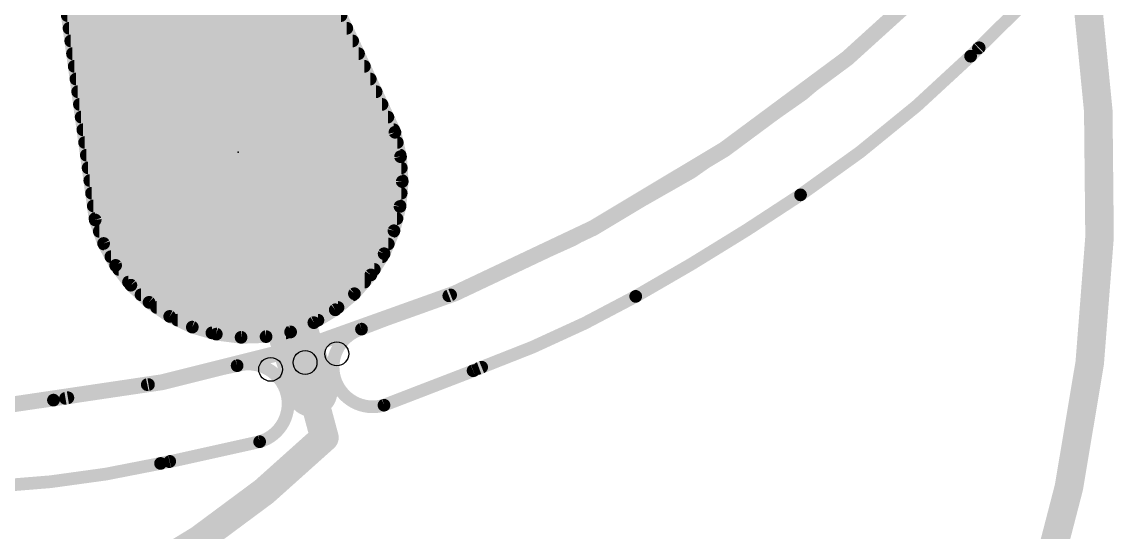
# Model space of a CAD drawing. Extents: x 0 to 107, y -24 to 80.
# Drawn here: x 33.13 to 50.68, y 27.7 to 35.86 of the extents above; entities that cross this region are included whole.
import ezdxf

# ---------------------------------------------------------------- set-up
doc = ezdxf.new("R2010")
doc.units = 0
for name, color, linetype in [('1', 12, 'CONTINUOUS'), ('16', 132, 'CONTINUOUS'), ('17', 110, 'CONTINUOUS'), ('20', 53, 'CONTINUOUS'), ('23', 53, 'CONTINUOUS')]:
    doc.layers.add(name, color=color, linetype=linetype)

# ---------------------------------------------------------------- blocks, each defined once
blk = doc.blocks.new('ROUNDP')
at = {"const_width": 0.5}
blk.add_lwpolyline([(0, -0.25, 1), (0, 0.25, 1), (0, -0.25)], format="xyb", dxfattribs=at)

msp = doc.modelspace()

# ---------------------------------------------------------------- linework, layer by layer
at = {"layer": '1'}
for points, const_width in [([(39.1019, 34.0978), (37.4033, 37.7687)], 0.2032), ([(33.7561, 36.7021), (34.3029, 32.6945)], 0.2032), ([(33.8564, 35.9664), (38.2373, 35.9664)], 0.2032), ([(33.8842, 35.7632), (38.3313, 35.7632)], 0.2032), ([(33.9119, 35.56), (38.4253, 35.56)], 0.2032), ([(33.9396, 35.3568), (38.5193, 35.3568)], 0.2032), ([(33.9673, 35.1536), (38.6134, 35.1536)], 0.2032), ([(33.9951, 34.9504), (38.7074, 34.9504)], 0.2032), ([(34.0228, 34.7472), (38.8014, 34.7472)], 0.2032), ([(34.0505, 34.544), (38.8954, 34.544)], 0.2032), ([(34.0782, 34.3408), (38.9895, 34.3408)], 0.2032), ([(34.106, 34.1376), (39.0835, 34.1376)], 0.2032), ([(39.1914, 33.7078), (39.1019, 34.0978)], 0.2032), ([(34.1337, 33.9344), (39.1394, 33.9344)], 0.2032), ([(37.4929, 30.8229), (36.5817, 33.8089)], 0.4572), ([(34.1614, 33.7312), (39.186, 33.7312)], 0.2032), ([(39.2187, 33.3085), (39.1914, 33.7078)], 0.2032), ([(34.1891, 33.528), (39.2037, 33.528)], 0.2032), ([(34.2169, 33.3248), (39.2176, 33.3248)], 0.2032), ([(39.1833, 32.9099), (39.2187, 33.3085)], 0.2032), ([(34.2446, 33.1216), (39.2021, 33.1216)], 0.2032), ([(34.2723, 32.9184), (39.184, 32.9184)], 0.2032), ([(39.0859, 32.5217), (39.1833, 32.9099)], 0.2032), ([(34.3, 32.7152), (39.1345, 32.7152)], 0.2032), ([(34.3029, 32.6945), (34.4376, 32.3177)], 0.2032), ([(34.3681, 32.512), (39.0818, 32.512)], 0.2032), ([(38.9291, 32.1535), (39.0859, 32.5217)], 0.2032), ([(34.4376, 32.3177), (34.6297, 31.9666)], 0.2032), ([(34.4425, 32.3088), (38.9952, 32.3088)], 0.2032), ([(34.5536, 32.1056), (38.8991, 32.1056)], 0.2032), ([(38.7165, 31.8144), (38.9291, 32.1535)], 0.2032), ([(34.6297, 31.9666), (34.8743, 31.6498)], 0.2032), ([(34.6792, 31.9024), (38.7717, 31.9024)], 0.2032), ([(34.8361, 31.6992), (38.6162, 31.6992)], 0.2032), ([(38.4536, 31.5127), (38.7165, 31.8144)], 0.2032), ([(34.8743, 31.6498), (35.1655, 31.3752)], 0.2032), ([(35.0374, 31.496), (38.4337, 31.496)], 0.2032), ([(38.1467, 31.2558), (38.4536, 31.5127)], 0.2032), ([(35.1655, 31.3752), (35.496, 31.1495)], 0.2032), ([(35.2862, 31.2928), (38.1909, 31.2928)], 0.2032), ([(35.496, 31.1495), (35.8577, 30.9784)], 0.2032), ([(37.8034, 31.0501), (38.1467, 31.2558)], 0.2032), ([(35.6227, 31.0896), (37.8692, 31.0896)], 0.2032), ([(35.8577, 30.9784), (36.2418, 30.8659)], 0.2032), ([(37.7749, 29.9466), (37.4929, 30.8229)], 0.8128), ([(37.4321, 30.9007), (37.8034, 31.0501)], 0.2032), ([(36.1717, 30.8864), (37.3563, 30.8864)], 0.2032), ([(36.2418, 30.8659), (36.6388, 30.8148)], 0.2032), ([(36.6388, 30.8148), (37.0388, 30.8266)], 0.2032), ([(37.0388, 30.8266), (37.4321, 30.9007)], 0.2032), ([(37.973, 29.21), (37.7749, 29.9466)], 0.4572)]:
    msp.add_lwpolyline(points, dxfattribs=dict(at, const_width=const_width))
for points, const_width in [([(45.72, 19.304, 0.2004), (50.165, 36.449)], 0.4572), ([(33.8564, 36.0172, 1), (33.8564, 35.9156)], 0.1016), ([(38.2373, 35.9156, 1), (38.2373, 36.0172)], 0.1016), ([(33.8842, 35.814, 1), (33.8842, 35.7124)], 0.1016), ([(38.3313, 35.7124, 1), (38.3313, 35.814)], 0.1016), ([(33.9119, 35.6108, 1), (33.9119, 35.5092)], 0.1016), ([(38.4253, 35.5092, 1), (38.4253, 35.6108)], 0.1016), ([(33.9396, 35.4076, 1), (33.9396, 35.306)], 0.1016), ([(38.5193, 35.306, 1), (38.5193, 35.4076)], 0.1016), ([(33.9673, 35.2044, 1), (33.9673, 35.1028)], 0.1016), ([(38.6134, 35.1028, 1), (38.6134, 35.2044)], 0.1016), ([(33.9951, 35.0012, 1), (33.9951, 34.8996)], 0.1016), ([(38.7074, 34.8996, 1), (38.7074, 35.0012)], 0.1016), ([(34.0228, 34.798, 1), (34.0228, 34.6964)], 0.1016), ([(38.8014, 34.6964, 1), (38.8014, 34.798)], 0.1016), ([(34.0505, 34.5948, 1), (34.0505, 34.4932)], 0.1016), ([(38.8954, 34.4932, 1), (38.8954, 34.5948)], 0.1016), ([(34.0782, 34.3916, 1), (34.0782, 34.29)], 0.1016), ([(38.9895, 34.29, 1), (38.9895, 34.3916)], 0.1016), ([(34.106, 34.1884, 1), (34.106, 34.0868)], 0.1016), ([(39.0835, 34.0868, 1), (39.0835, 34.1884)], 0.1016), ([(39.1514, 34.1092, 1), (39.0524, 34.0865)], 0.1016), ([(39.0558, 34.0765, 1), (39.148, 34.1192)], 0.1016), ([(34.1337, 33.9852, 1), (34.1337, 33.8836)], 0.1016), ([(36.691, 33.8423, 1), (36.4724, 33.7755)], 0.2286), ([(39.1394, 33.8836, 1), (39.1394, 33.9852)], 0.1016), ([(34.1614, 33.782, 1), (34.1614, 33.6804)], 0.1016), ([(39.242, 33.7112, 1), (39.1407, 33.7043)], 0.1016), ([(39.1418, 33.6964, 1), (39.2409, 33.7191)], 0.1016), ([(39.186, 33.6804, 1), (39.186, 33.782)], 0.1016), ([(34.1891, 33.5788, 1), (34.1891, 33.4772)], 0.1016), ([(39.2037, 33.4772, 1), (39.2037, 33.5788)], 0.1016), ([(34.2169, 33.3756, 1), (34.2169, 33.274)], 0.1016), ([(39.168, 33.305, 1), (39.2694, 33.312)], 0.1016), ([(39.2693, 33.304, 1), (39.1681, 33.313)], 0.1016), ([(39.2176, 33.274, 1), (39.2176, 33.3756)], 0.1016), ([(34.2446, 33.1724, 1), (34.2446, 33.0708)], 0.1016), ([(39.2021, 33.0708, 1), (39.2021, 33.1724)], 0.1016), ([(34.2723, 32.9692, 1), (34.2723, 32.8676)], 0.1016), ([(39.2326, 32.8975, 1), (39.134, 32.9222)], 0.1016), ([(39.184, 32.8676, 1), (39.184, 32.9692)], 0.1016), ([(39.1327, 32.9144, 1), (39.2339, 32.9054)], 0.1016), ([(34.3, 32.766, 1), (34.3, 32.6644)], 0.1016), ([(34.3507, 32.7116, 1), (34.255, 32.6774)], 0.1016), ([(34.2525, 32.6876, 1), (34.3532, 32.7014)], 0.1016), ([(39.1345, 32.6644, 1), (39.1345, 32.766)], 0.1016), ([(34.3681, 32.5628, 1), (34.3681, 32.4612)], 0.1016), ([(39.0367, 32.534, 1), (39.1352, 32.5093)], 0.1016), ([(39.1327, 32.5018, 1), (39.0392, 32.5416)], 0.1016), ([(39.0818, 32.4612, 1), (39.0818, 32.5628)], 0.1016), ([(34.4822, 32.342, 1), (34.3931, 32.2933)], 0.1016), ([(34.3898, 32.3006, 1), (34.4855, 32.3348)], 0.1016), ([(34.4425, 32.3596, 1), (34.4425, 32.258)], 0.1016), ([(38.9952, 32.258, 1), (38.9952, 32.3596)], 0.1016), ([(34.5536, 32.1564, 1), (34.5536, 32.0548)], 0.1016), ([(38.8823, 32.1734, 1), (38.9758, 32.1336)], 0.1016), ([(38.9721, 32.1265, 1), (38.886, 32.1805)], 0.1016), ([(38.8991, 32.0548, 1), (38.8991, 32.1564)], 0.1016), ([(34.6699, 31.9976, 1), (34.5895, 31.9355)], 0.1016), ([(34.5851, 31.9422, 1), (34.6742, 31.9909)], 0.1016), ([(34.6792, 31.9532, 1), (34.6792, 31.8516)], 0.1016), ([(38.7717, 31.8516, 1), (38.7717, 31.9532)], 0.1016), ([(34.8361, 31.75, 1), (34.8361, 31.6484)], 0.1016), ([(38.6162, 31.6484, 1), (38.6162, 31.75)], 0.1016), ([(38.6735, 31.8413, 1), (38.7596, 31.7874)], 0.1016), ([(38.7548, 31.781, 1), (38.6782, 31.8477)], 0.1016), ([(34.9092, 31.6868, 1), (34.8394, 31.6128)], 0.1016), ([(34.8341, 31.6187, 1), (34.9145, 31.6808)], 0.1016), ([(35.0374, 31.5468, 1), (35.0374, 31.4452)], 0.1016), ([(38.4153, 31.546, 1), (38.4919, 31.4793)], 0.1016), ([(38.4862, 31.4737, 1), (38.421, 31.5516)], 0.1016), ([(38.4337, 31.4452, 1), (38.4337, 31.5468)], 0.1016), ([(35.1941, 31.4172, 1), (35.1368, 31.3333)], 0.1016), ([(35.1306, 31.3382, 1), (35.2003, 31.4122)], 0.1016), ([(35.2862, 31.3436, 1), (35.2862, 31.242)], 0.1016), ([(35.5177, 31.1955, 1), (35.4743, 31.1036)], 0.1016), ([(35.4673, 31.1076, 1), (35.5246, 31.1915)], 0.1016), ([(38.1141, 31.2948, 1), (38.1793, 31.2169)], 0.1016), ([(38.1728, 31.2122, 1), (38.1206, 31.2994)], 0.1016), ([(38.1909, 31.242, 1), (38.1909, 31.3436)], 0.1016), ([(35.6227, 31.1404, 1), (35.6227, 31.0388)], 0.1016), ([(35.872, 31.0271, 1), (35.8435, 30.9296)], 0.1016), ([(35.836, 30.9324, 1), (35.8795, 31.0243)], 0.1016), ([(37.6863, 30.8851, 1), (37.2995, 30.7607)], 0.4064), ([(37.7773, 31.0937, 1), (37.8295, 31.0066)], 0.1016), ([(37.8223, 31.003, 1), (37.7844, 31.0973)], 0.1016), ([(37.8692, 31.0388, 1), (37.8692, 31.1404)], 0.1016), ([(36.1717, 30.9372, 1), (36.1717, 30.8356)], 0.1016), ([(36.2483, 30.9163, 1), (36.2353, 30.8155)], 0.1016), ([(36.2275, 30.8171, 1), (36.2561, 30.9146)], 0.1016), ([(36.6373, 30.8656, 1), (36.6403, 30.7641)], 0.1016), ([(36.6323, 30.7645, 1), (36.6452, 30.8652)], 0.1016), ([(37.0294, 30.8765, 1), (37.0482, 30.7766)], 0.1016), ([(37.0403, 30.7758, 1), (37.0373, 30.8773)], 0.1016), ([(37.3836, 30.7895, 1), (37.6022, 30.8563)], 0.2286), ([(37.3563, 30.8356, 1), (37.3563, 30.9372)], 0.1016), ([(37.4131, 30.9478, 1), (37.4511, 30.8536)], 0.1016), ([(37.4415, 30.8508, 1), (37.4227, 30.9506)], 0.1016), ([(37.5815, 29.8844, 1), (37.9683, 30.0088)], 0.4064), ([(37.8853, 29.9763, 1), (37.6645, 29.9169)], 0.2286), ([(31.242, 25.527, 0.1387), (37.973, 29.21)], 0.4572), ([(37.8626, 29.1803, 1), (38.0834, 29.2397)], 0.2286), ([(38.0531, 29.1284, 1), (37.8929, 29.2916)], 0.2286)]:
    msp.add_lwpolyline(points, format="xyb", dxfattribs=dict(at, const_width=const_width))
at = {"layer": '16'}
for points, const_width in [([(30.5054, 29.6165, 0.4142), (55.4737, 54.5848)], 0.254), ([(33.8565, 36.0172, 1), (33.8565, 35.9156)], 0.1016), ([(38.2373, 35.9156, 1), (38.2373, 36.0172)], 0.1016), ([(33.8842, 35.814, 1), (33.8842, 35.7124)], 0.1016), ([(38.3313, 35.7124, 1), (38.3313, 35.814)], 0.1016), ([(33.9119, 35.6108, 1), (33.9119, 35.5092)], 0.1016), ([(38.4253, 35.5092, 1), (38.4253, 35.6108)], 0.1016), ([(33.9396, 35.4076, 1), (33.9396, 35.306)], 0.1016), ([(38.5193, 35.306, 1), (38.5193, 35.4076)], 0.1016), ([(33.9673, 35.2044, 1), (33.9673, 35.1028)], 0.1016), ([(38.6134, 35.1028, 1), (38.6134, 35.2044)], 0.1016), ([(33.9951, 35.0012, 1), (33.9951, 34.8996)], 0.1016), ([(38.7074, 34.8996, 1), (38.7074, 35.0012)], 0.1016), ([(34.0228, 34.798, 1), (34.0228, 34.6964)], 0.1016), ([(38.8014, 34.6964, 1), (38.8014, 34.798)], 0.1016), ([(34.0505, 34.5948, 1), (34.0505, 34.4932)], 0.1016), ([(38.8954, 34.4932, 1), (38.8954, 34.5948)], 0.1016), ([(34.0782, 34.3916, 1), (34.0782, 34.29)], 0.1016), ([(38.9895, 34.29, 1), (38.9895, 34.3916)], 0.1016), ([(34.106, 34.1884, 1), (34.106, 34.0868)], 0.1016), ([(39.0835, 34.0868, 1), (39.0835, 34.1884)], 0.1016), ([(39.1514, 34.1092, 1), (39.0524, 34.0865)], 0.1016), ([(39.0558, 34.0765, 1), (39.148, 34.1192)], 0.1016), ([(34.1337, 33.9852, 1), (34.1337, 33.8836)], 0.1016), ([(36.5207, 33.7913, 1), (36.6427, 33.8265)], 0.127), ([(39.1394, 33.8836, 1), (39.1394, 33.9852)], 0.1016), ([(34.1614, 33.782, 1), (34.1614, 33.6804)], 0.1016), ([(39.2421, 33.7112, 1), (39.1407, 33.7043)], 0.1016), ([(39.1419, 33.6964, 1), (39.2409, 33.7191)], 0.1016), ([(39.186, 33.6804, 1), (39.186, 33.782)], 0.1016), ([(34.1891, 33.5788, 1), (34.1891, 33.4772)], 0.1016), ([(39.2037, 33.4772, 1), (39.2037, 33.5788)], 0.1016), ([(34.2169, 33.3756, 1), (34.2169, 33.274)], 0.1016), ([(39.2693, 33.304, 1), (39.1681, 33.313)], 0.1016), ([(39.1681, 33.305, 1), (39.2694, 33.312)], 0.1016), ([(39.2176, 33.274, 1), (39.2176, 33.3756)], 0.1016), ([(34.2446, 33.1724, 1), (34.2446, 33.0708)], 0.1016), ([(39.2021, 33.0708, 1), (39.2021, 33.1724)], 0.1016), ([(34.2723, 32.9692, 1), (34.2723, 32.8676)], 0.1016), ([(39.2326, 32.8975, 1), (39.134, 32.9222)], 0.1016), ([(39.1841, 32.8676, 1), (39.1841, 32.9692)], 0.1016), ([(39.1327, 32.9143, 1), (39.2339, 32.9053)], 0.1016), ([(34.3, 32.766, 1), (34.3, 32.6644)], 0.1016), ([(34.3507, 32.7116, 1), (34.255, 32.6774)], 0.1016), ([(34.2525, 32.6876, 1), (34.3532, 32.7014)], 0.1016), ([(39.1345, 32.6644, 1), (39.1345, 32.766)], 0.1016), ([(34.3681, 32.5628, 1), (34.3681, 32.4612)], 0.1016), ([(39.0367, 32.534, 1), (39.1353, 32.5093)], 0.1016), ([(39.1327, 32.5017, 1), (39.0392, 32.5416)], 0.1016), ([(39.0819, 32.4612, 1), (39.0819, 32.5628)], 0.1016), ([(34.4822, 32.3421, 1), (34.3931, 32.2933)], 0.1016), ([(34.3898, 32.3006, 1), (34.4855, 32.3348)], 0.1016), ([(34.4425, 32.3596, 1), (34.4425, 32.258)], 0.1016), ([(38.9953, 32.258, 1), (38.9953, 32.3596)], 0.1016), ([(34.5536, 32.1564, 1), (34.5536, 32.0548)], 0.1016), ([(38.8824, 32.1734, 1), (38.9758, 32.1335)], 0.1016), ([(38.9722, 32.1265, 1), (38.8861, 32.1804)], 0.1016), ([(38.8991, 32.0548, 1), (38.8991, 32.1564)], 0.1016), ([(34.6699, 31.9976, 1), (34.5895, 31.9355)], 0.1016), ([(34.5851, 31.9422, 1), (34.6743, 31.9909)], 0.1016), ([(34.6793, 31.9532, 1), (34.6793, 31.8516)], 0.1016), ([(38.7718, 31.8516, 1), (38.7718, 31.9532)], 0.1016), ([(34.8362, 31.75, 1), (34.8362, 31.6484)], 0.1016), ([(38.6162, 31.6484, 1), (38.6162, 31.75)], 0.1016), ([(38.6735, 31.8413, 1), (38.7596, 31.7874)], 0.1016), ([(38.7549, 31.781, 1), (38.6783, 31.8477)], 0.1016), ([(34.9092, 31.6868, 1), (34.8395, 31.6129)], 0.1016), ([(34.8341, 31.6188, 1), (34.9145, 31.6809)], 0.1016), ([(35.0374, 31.5468, 1), (35.0374, 31.4452)], 0.1016), ([(38.4153, 31.546, 1), (38.4919, 31.4793)], 0.1016), ([(38.4862, 31.4737, 1), (38.421, 31.5516)], 0.1016), ([(38.4337, 31.4452, 1), (38.4337, 31.5468)], 0.1016), ([(35.1941, 31.4172, 1), (35.1368, 31.3333)], 0.1016), ([(35.1306, 31.3383, 1), (35.2003, 31.4122)], 0.1016), ([(35.2862, 31.3436, 1), (35.2862, 31.242)], 0.1016), ([(35.5177, 31.1955, 1), (35.4743, 31.1037)], 0.1016), ([(35.4674, 31.1076, 1), (35.5246, 31.1915)], 0.1016), ([(38.1141, 31.2948, 1), (38.1793, 31.2168)], 0.1016), ([(38.1728, 31.2122, 1), (38.1206, 31.2994)], 0.1016), ([(38.1909, 31.242, 1), (38.1909, 31.3436)], 0.1016), ([(35.6228, 31.1404, 1), (35.6228, 31.0388)], 0.1016), ([(35.872, 31.0271, 1), (35.8435, 30.9296)], 0.1016), ([(35.836, 30.9325, 1), (35.8795, 31.0243)], 0.1016), ([(37.7773, 31.0937, 1), (37.8295, 31.0065)], 0.1016), ([(37.8223, 31.003, 1), (37.7844, 31.0972)], 0.1016), ([(37.8693, 31.0388, 1), (37.8693, 31.1404)], 0.1016), ([(36.1718, 30.9372, 1), (36.1718, 30.8356)], 0.1016), ([(36.2483, 30.9163, 1), (36.2354, 30.8155)], 0.1016), ([(36.2276, 30.8172, 1), (36.2561, 30.9147)], 0.1016), ([(36.6373, 30.8657, 1), (36.6403, 30.7641)], 0.1016), ([(36.6323, 30.7645, 1), (36.6453, 30.8653)], 0.1016), ([(37.0294, 30.8765, 1), (37.0482, 30.7766)], 0.1016), ([(37.0403, 30.7758, 1), (37.0373, 30.8773)], 0.1016), ([(37.3563, 30.8356, 1), (37.3563, 30.9372)], 0.1016), ([(37.4131, 30.9478, 1), (37.4511, 30.8536)], 0.1016), ([(37.4415, 30.8508, 1), (37.4227, 30.9506)], 0.1016)]:
    msp.add_lwpolyline(points, format="xyb", dxfattribs=dict(at, const_width=const_width))
for points, const_width in [([(36.5817, 33.8089), (35.28, 38.3101)], 0.254), ([(37.4033, 37.7687), (39.1019, 34.0978)], 0.2032), ([(34.3029, 32.6945), (33.7561, 36.7021)], 0.2032), ([(33.8565, 35.9664), (38.2373, 35.9664)], 0.2032), ([(33.8842, 35.7632), (38.3313, 35.7632)], 0.2032), ([(33.9119, 35.56), (38.4253, 35.56)], 0.2032), ([(33.9396, 35.3568), (38.5193, 35.3568)], 0.2032), ([(33.9673, 35.1536), (38.6134, 35.1536)], 0.2032), ([(33.9951, 34.9504), (38.7074, 34.9504)], 0.2032), ([(34.0228, 34.7472), (38.8014, 34.7472)], 0.2032), ([(34.0505, 34.544), (38.8954, 34.544)], 0.2032), ([(34.0782, 34.3408), (38.9895, 34.3408)], 0.2032), ([(34.106, 34.1376), (39.0835, 34.1376)], 0.2032), ([(39.1019, 34.0978), (39.1914, 33.7078)], 0.2032), ([(34.1337, 33.9344), (39.1394, 33.9344)], 0.2032), ([(34.1614, 33.7312), (39.186, 33.7312)], 0.2032), ([(39.1914, 33.7078), (39.2187, 33.3085)], 0.2032), ([(34.1891, 33.528), (39.2037, 33.528)], 0.2032), ([(34.2169, 33.3248), (39.2176, 33.3248)], 0.2032), ([(39.2187, 33.3085), (39.1833, 32.9098)], 0.2032), ([(34.2446, 33.1216), (39.2021, 33.1216)], 0.2032), ([(34.2723, 32.9184), (39.1841, 32.9184)], 0.2032), ([(39.1833, 32.9098), (39.086, 32.5216)], 0.2032), ([(34.3, 32.7152), (39.1345, 32.7152)], 0.2032), ([(34.4376, 32.3177), (34.3029, 32.6945)], 0.2032), ([(34.3681, 32.512), (39.0819, 32.512)], 0.2032), ([(39.086, 32.5216), (38.9291, 32.1535)], 0.2032), ([(34.6297, 31.9666), (34.4376, 32.3177)], 0.2032), ([(34.4425, 32.3088), (38.9953, 32.3088)], 0.2032), ([(34.5536, 32.1056), (38.8991, 32.1056)], 0.2032), ([(38.9291, 32.1535), (38.7166, 31.8143)], 0.2032), ([(34.8743, 31.6498), (34.6297, 31.9666)], 0.2032), ([(34.6793, 31.9024), (38.7718, 31.9024)], 0.2032), ([(34.8362, 31.6992), (38.6162, 31.6992)], 0.2032), ([(38.7166, 31.8143), (38.4536, 31.5126)], 0.2032), ([(35.1655, 31.3752), (34.8743, 31.6498)], 0.2032), ([(35.0374, 31.496), (38.4337, 31.496)], 0.2032), ([(38.4536, 31.5126), (38.1467, 31.2558)], 0.2032), ([(35.496, 31.1496), (35.1655, 31.3752)], 0.2032), ([(35.2862, 31.2928), (38.1909, 31.2928)], 0.2032), ([(35.8578, 30.9784), (35.496, 31.1496)], 0.2032), ([(38.1467, 31.2558), (37.8034, 31.0501)], 0.2032), ([(35.6228, 31.0896), (37.8693, 31.0896)], 0.2032), ([(36.2418, 30.8659), (35.8578, 30.9784)], 0.2032), ([(37.8034, 31.0501), (37.4321, 30.9007)], 0.2032), ([(36.1718, 30.8864), (37.3563, 30.8864)], 0.2032), ([(36.6388, 30.8149), (36.2418, 30.8659)], 0.2032), ([(37.0388, 30.8266), (36.6388, 30.8149)], 0.2032), ([(37.4321, 30.9007), (37.0388, 30.8266)], 0.2032)]:
    msp.add_lwpolyline(points, dxfattribs=dict(at, const_width=const_width))
at = {"layer": '20', "const_width": 0.2032}
for points in [[(49.4965, 36.4809), (48.4441, 35.4449)], [(48.4556, 35.4508), (48.3184, 35.3162)], [(39.9938, 31.4934), (38.5665, 30.946)], [(35.1369, 30.0573), (36.5755, 30.3616)], [(38.9272, 29.7284), (40.3562, 30.2788)], [(40.3531, 30.2806), (40.4901, 30.337)], [(35.1561, 30.0584), (33.8277, 29.8374)], [(33.8658, 29.8475), (33.6347, 29.8094)], [(36.9362, 29.1438), (35.4947, 28.8229)], [(35.4965, 28.829), (35.3492, 28.796)]]:
    msp.add_lwpolyline(points, dxfattribs=at)
at = {"layer": '20'}
for points, const_width in [([(39.9644, 31.4808, 0.0947), (47.2948, 36.1239)], 0.2032), ([(48.4085, 35.4811, 1), (48.4797, 35.4087)], 0.1016), ([(48.4912, 35.4145, 1), (48.42, 35.4871)], 0.1016), ([(45.5955, 33.0962, 0.0459), (48.3184, 35.3162)], 0.2032), ([(48.2828, 35.3525, 1), (48.354, 35.2799)], 0.1016), ([(48.354, 35.2799, 1), (48.2828, 35.3525)], 0.1016), ([(42.9565, 31.4706, 0.02), (45.5955, 33.0962)], 0.2032), ([(45.5671, 33.1384, 1), (45.6239, 33.054)], 0.1016), ([(45.6239, 33.054, 1), (45.5671, 33.1384)], 0.1016), ([(40.012, 31.446, 1), (39.9756, 31.5408)], 0.1016), ([(39.9458, 31.5281, 1), (39.983, 31.4335)], 0.1016), ([(40.4495, 30.32, 0.0409), (42.9565, 31.4706)], 0.2032), ([(42.9316, 31.5149, 1), (42.9814, 31.4263)], 0.1016), ([(42.9814, 31.4263, 1), (42.9316, 31.5149)], 0.1016), ([(38.5665, 30.946, 0.9999), (38.9272, 29.7284)], 0.2032), ([(38.5483, 30.9934, 1), (38.5847, 30.8986)], 0.1016), ([(38.5809, 30.8973, 1), (38.5521, 30.9947)], 0.1016), ([(36.9362, 29.1438, 0.9999), (36.5755, 30.3616)], 0.2032), ([(36.5611, 30.4103, 1), (36.5899, 30.3129)], 0.1016), ([(36.586, 30.3119, 1), (36.565, 30.4113)], 0.1016), ([(40.3338, 30.3276, 1), (40.3724, 30.2336)], 0.1016), ([(40.3745, 30.2314, 1), (40.3379, 30.3262)], 0.1016), ([(40.4322, 30.3677, 1), (40.4668, 30.2723)], 0.1016), ([(40.5094, 30.29, 1), (40.4708, 30.384)], 0.1016), ([(35.1264, 30.107, 1), (35.1474, 30.0076)], 0.1016), ([(35.1644, 30.0083, 1), (35.1478, 30.1085)], 0.1016), ([(31.0464, 29.5961, 0.0406), (33.6347, 29.8094)], 0.2032), ([(33.6264, 29.8595, 1), (33.643, 29.7593)], 0.1016), ([(33.643, 29.7593, 1), (33.6264, 29.8595)], 0.1016), ([(33.8194, 29.8875, 1), (33.836, 29.7873)], 0.1016), ([(33.8741, 29.7974, 1), (33.8575, 29.8976)], 0.1016), ([(38.9089, 29.7758, 1), (38.9455, 29.681)], 0.1016), ([(38.9416, 29.6797, 1), (38.9128, 29.7771)], 0.1016), ([(36.9218, 29.1925, 1), (36.9506, 29.0951)], 0.1016), ([(36.9472, 29.0942, 1), (36.9252, 29.1934)], 0.1016), ([(32.6974, 28.4302, 0.0417), (35.3492, 28.796)], 0.2032), ([(35.3381, 28.8456, 1), (35.3603, 28.7464)], 0.1016), ([(35.3603, 28.7464, 1), (35.3381, 28.8456)], 0.1016), ([(35.4837, 28.8725, 1), (35.5057, 28.7733)], 0.1016), ([(35.5076, 28.7794, 1), (35.4854, 28.8786)], 0.1016)]:
    msp.add_lwpolyline(points, format="xyb", dxfattribs=dict(at, const_width=const_width))
for centre in [(38.1711, 30.5511), (37.6631, 30.4114), (37.1119, 30.3022)]:
    msp.add_circle(centre, 0.1905, dxfattribs=at)
at = {"layer": '23'}
msp.add_point((36.5901, 33.7801), dxfattribs=at)

# ---------------------------------------------------------------- block references
at = {"layer": '17', "xscale": 4.064, "yscale": 4.064, "rotation": 106.3}
msp.add_blockref('ROUNDP', (36.5817, 33.8089), dxfattribs=at)
msp.add_blockref('ROUNDP', (36.5817, 33.8089), dxfattribs=at)

doc.saveas('drawing.dxf')
